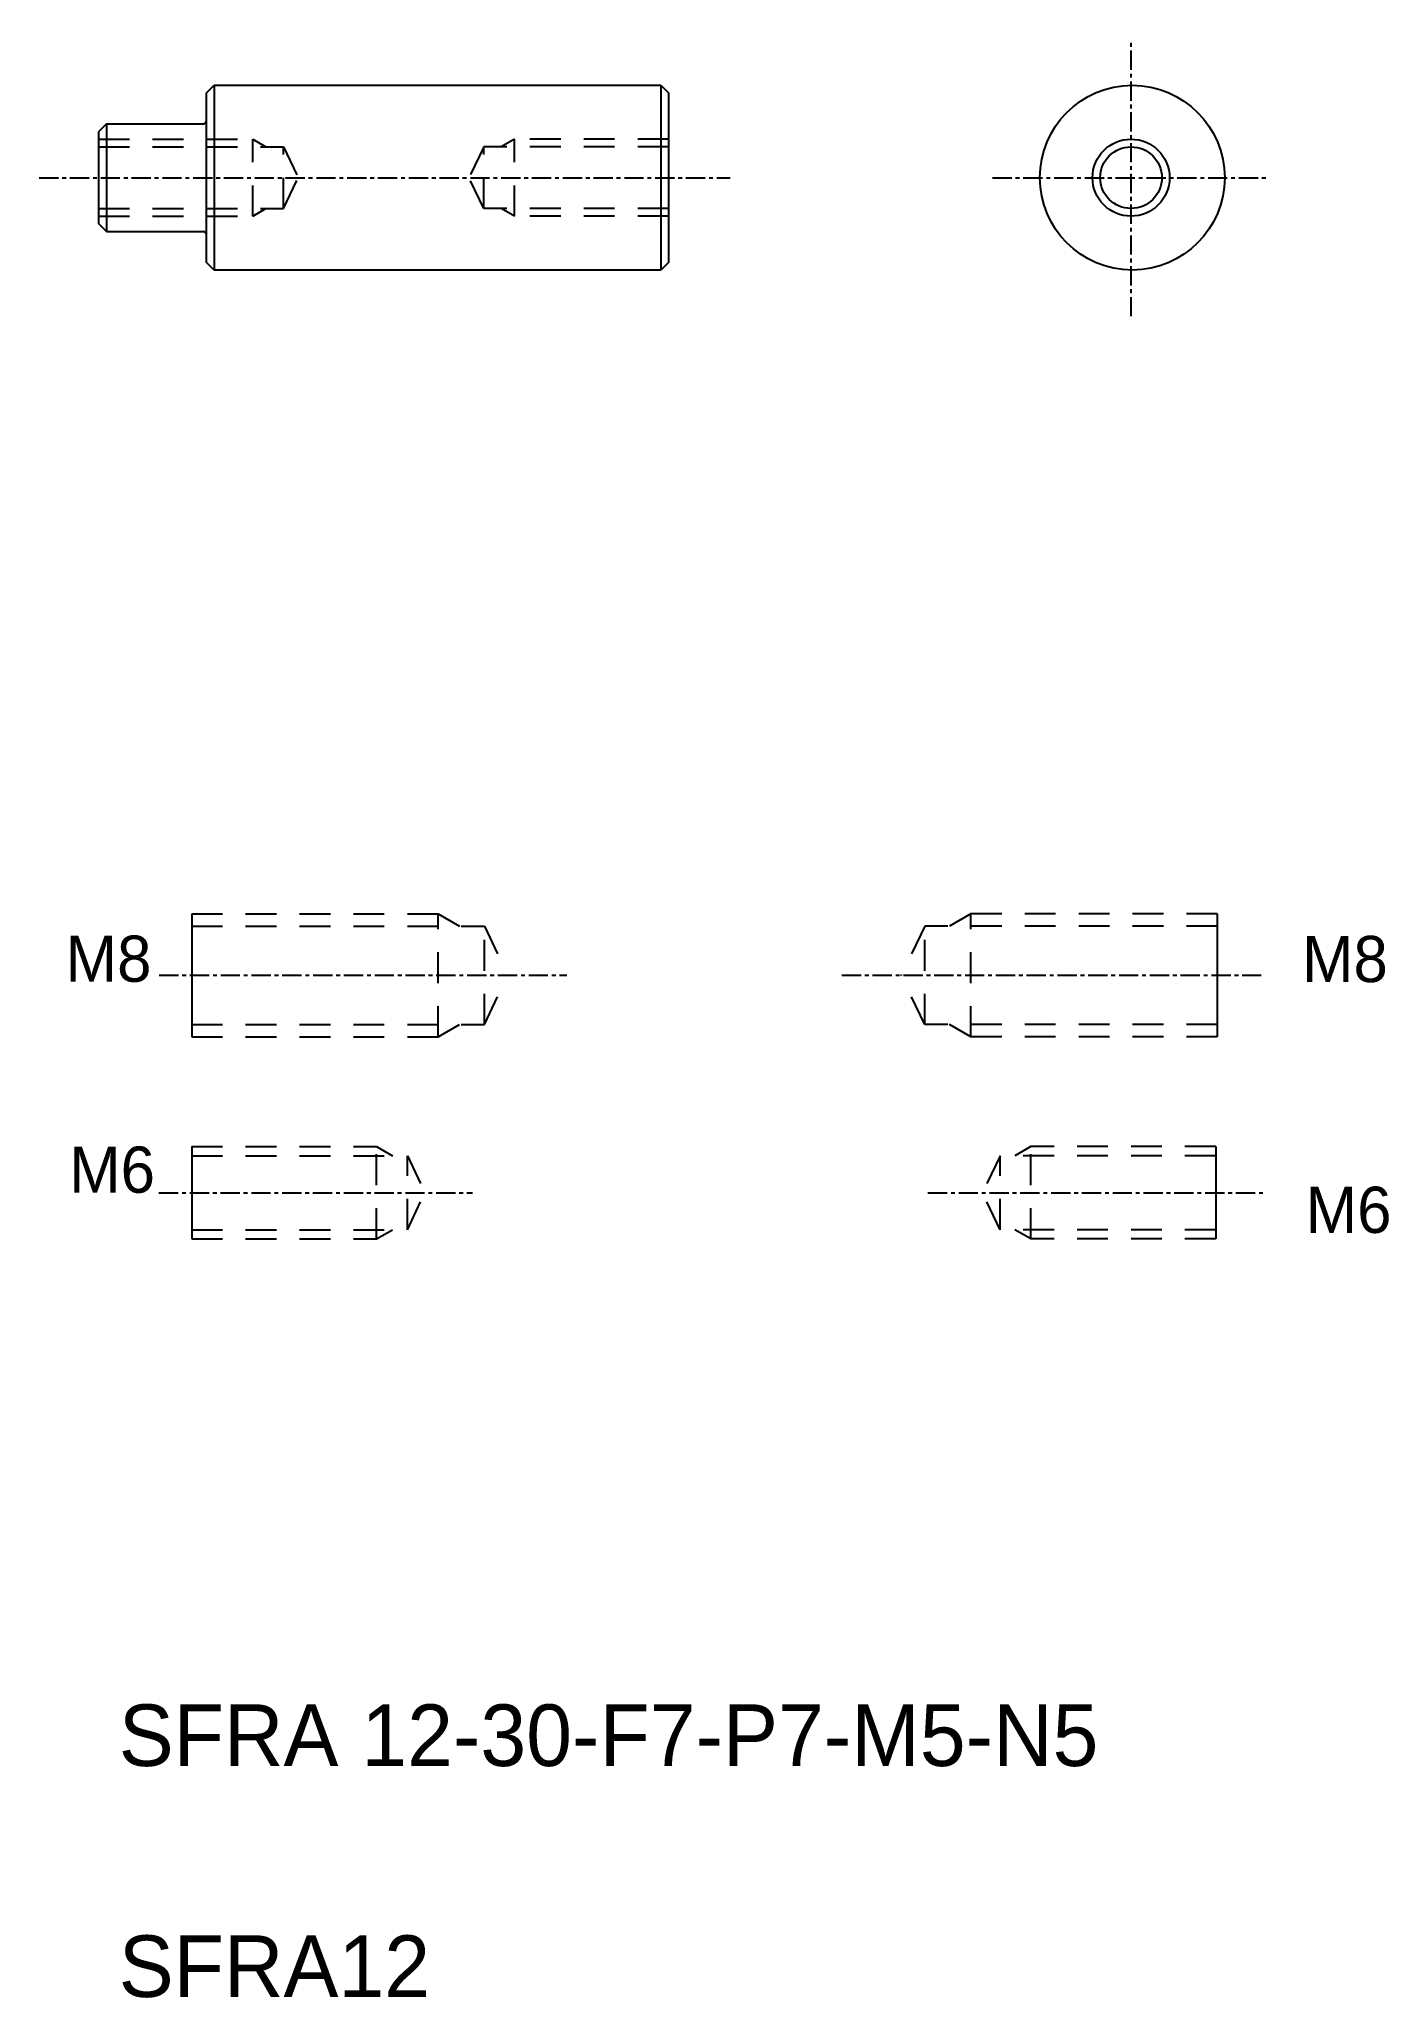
# Model space of a CAD drawing. Extents: x 80 to 167, y 72 to 199.
import ezdxf

# ---------------------------------------------------------------- set-up
doc = ezdxf.new("R2010")
doc.units = 0
doc.linetypes.add('CENTER', pattern=[2, 1.25, -0.25, 0.25, -0.25])
doc.linetypes.add('DASHED', pattern=[3.5, 2, -1.5])
doc.layers.get('0').update_dxf_attribs({"linetype": 'CONTINUOUS'})
doc.layers.add('CENTER', color=1, linetype='CENTER')

msp = doc.modelspace()

# ---------------------------------------------------------------- linework, layer by layer
for p, q in [((90.43, 195.84), (90.93, 196.34)), ((90.93, 196.34), (119.93, 196.34)), ((90.93, 196.34), (90.93, 184.34)), ((119.93, 196.34), (119.93, 184.34)), ((119.93, 196.34), (120.43, 195.84)), ((90.43, 184.84), (90.43, 195.84)), ((120.43, 195.84), (120.43, 184.84)), ((83.93, 193.84), (83.43, 193.34)), ((83.43, 187.34), (83.43, 193.34)), ((90.93, 193.34), (90.93, 193.34)), ((90.93, 190.34), (90.93, 190.34)), ((83.93, 186.84), (83.43, 187.34)), ((90.93, 184.34), (90.43, 184.84)), ((120.43, 184.84), (119.93, 184.34)), ((119.93, 184.34), (90.93, 184.34)), ((89.47, 142.54), (89.47, 134.54)), ((156.06, 142.54), (156.06, 134.54)), ((89.47, 127.42), (89.47, 121.42)), ((155.96, 127.42), (155.96, 121.42))]:
    msp.add_line(p, q)
at = {"color": 7}
msp.add_line((83.93, 193.84), (83.93, 186.84), dxfattribs=at)
at = {"color": 7, "linetype": 'CONTINUOUS'}
for p, q in [((83.93, 193.84), (90.23, 193.84)), ((83.93, 186.84), (90.23, 186.84))]:
    msp.add_line(p, q, dxfattribs=at)
at = {"color": 3, "linetype": 'DASHED'}
for p, q in [((83.43, 192.84), (93.43, 192.84)), ((83.43, 192.34), (95.43, 192.34)), ((93.43, 187.84), (93.43, 192.84)), ((93.43, 192.84), (94.29, 192.34)), ((95.43, 192.34), (96.38, 190.34)), ((95.43, 188.34), (95.43, 192.34)), ((108.43, 192.34), (107.47, 190.34)), ((120.43, 192.34), (108.43, 192.34)), ((108.43, 188.34), (108.43, 192.34)), ((110.43, 192.84), (109.56, 192.34)), ((120.43, 192.84), (110.43, 192.84)), ((110.43, 187.84), (110.43, 192.84)), ((95.43, 188.34), (96.38, 190.34)), ((108.43, 188.34), (107.47, 190.34)), ((83.43, 188.34), (95.43, 188.34)), ((93.43, 187.84), (94.29, 188.34)), ((120.43, 188.34), (108.43, 188.34)), ((110.43, 187.84), (109.56, 188.34)), ((83.43, 187.84), (93.43, 187.84)), ((120.43, 187.84), (110.43, 187.84)), ((89.47, 142.54), (105.47, 142.54)), ((105.47, 142.54), (106.86, 141.74)), ((105.47, 134.54), (105.47, 142.54)), ((140.06, 142.54), (138.67, 141.74)), ((156.06, 142.54), (140.06, 142.54)), ((140.06, 134.54), (140.06, 142.54)), ((89.47, 141.74), (108.47, 141.74)), ((108.47, 135.34), (108.47, 141.74)), ((108.47, 141.74), (109.99, 138.54)), ((137.06, 141.74), (135.53, 138.54)), ((156.06, 141.74), (137.06, 141.74)), ((137.06, 135.34), (137.06, 141.74)), ((108.47, 135.34), (109.99, 138.54)), ((137.06, 135.34), (135.53, 138.54)), ((89.47, 135.34), (108.47, 135.34)), ((105.47, 134.54), (106.86, 135.34)), ((156.06, 135.34), (137.06, 135.34)), ((140.06, 134.54), (138.67, 135.34)), ((89.47, 134.54), (105.47, 134.54)), ((156.06, 134.54), (140.06, 134.54)), ((89.47, 127.42), (101.47, 127.42)), ((101.47, 121.42), (101.47, 127.42)), ((101.47, 127.42), (102.51, 126.82)), ((143.96, 127.42), (142.92, 126.82)), ((155.96, 127.42), (143.96, 127.42)), ((143.96, 121.42), (143.96, 127.42)), ((89.47, 126.82), (103.47, 126.82)), ((103.47, 126.82), (104.61, 124.42)), ((103.47, 122.02), (103.47, 126.82)), ((141.96, 126.82), (140.82, 124.42)), ((155.96, 126.82), (141.96, 126.82)), ((141.96, 122.02), (141.96, 126.82)), ((103.47, 122.02), (104.61, 124.42)), ((141.96, 122.02), (140.82, 124.42)), ((89.47, 122.02), (103.47, 122.02)), ((89.47, 121.42), (101.47, 121.42)), ((101.47, 121.42), (102.51, 122.02)), ((155.96, 122.02), (141.96, 122.02)), ((143.96, 121.42), (142.92, 122.02)), ((155.96, 121.42), (143.96, 121.42))]:
    msp.add_line(p, q, dxfattribs=at)
msp.add_circle((150.54, 190.34), 6)
at = {"color": 3, "linetype": 'CONTINUOUS'}
msp.add_circle((150.46, 190.34), 2.5, dxfattribs=at)
at = {"color": 7, "linetype": 'CONTINUOUS'}
msp.add_circle((150.46, 190.34), 2, dxfattribs=at)
for centre, start, end in [((90.23, 194.04), 270, 0), ((90.23, 186.64), 0, 90)]:
    msp.add_arc(centre, 0.2, start, end)
at = {"layer": 'CENTER', "color": 1, "linetype": 'CENTER'}
for p, q in [((150.46, 181.34), (150.46, 199.33)), ((79.56, 190.34), (124.43, 190.34)), ((141.46, 190.34), (159.45, 190.34)), ((87.35, 138.54), (113.82, 138.54)), ((131.68, 138.54), (158.91, 138.54)), ((87.34, 124.42), (107.69, 124.42)), ((137.27, 124.42), (159.09, 124.42))]:
    msp.add_line(p, q, dxfattribs=at)

# ---------------------------------------------------------------- texts
at = {"color": 7}
for s, p in [('M8', (81.28, 138.12)), ('M8', (161.56, 138.1)), ('M6', (81.51, 124.42)), ('M6', (161.8, 121.81))]:
    msp.add_text(s, height=3, dxfattribs=at).set_placement(p)
for s, p in [('SFRA 12-30-F7-P7-M5-N5', (84.73, 87.19)), ('SFRA12', (84.73, 72.19))]:
    msp.add_text(s, height=4).set_placement(p)

doc.saveas('drawing.dxf')
